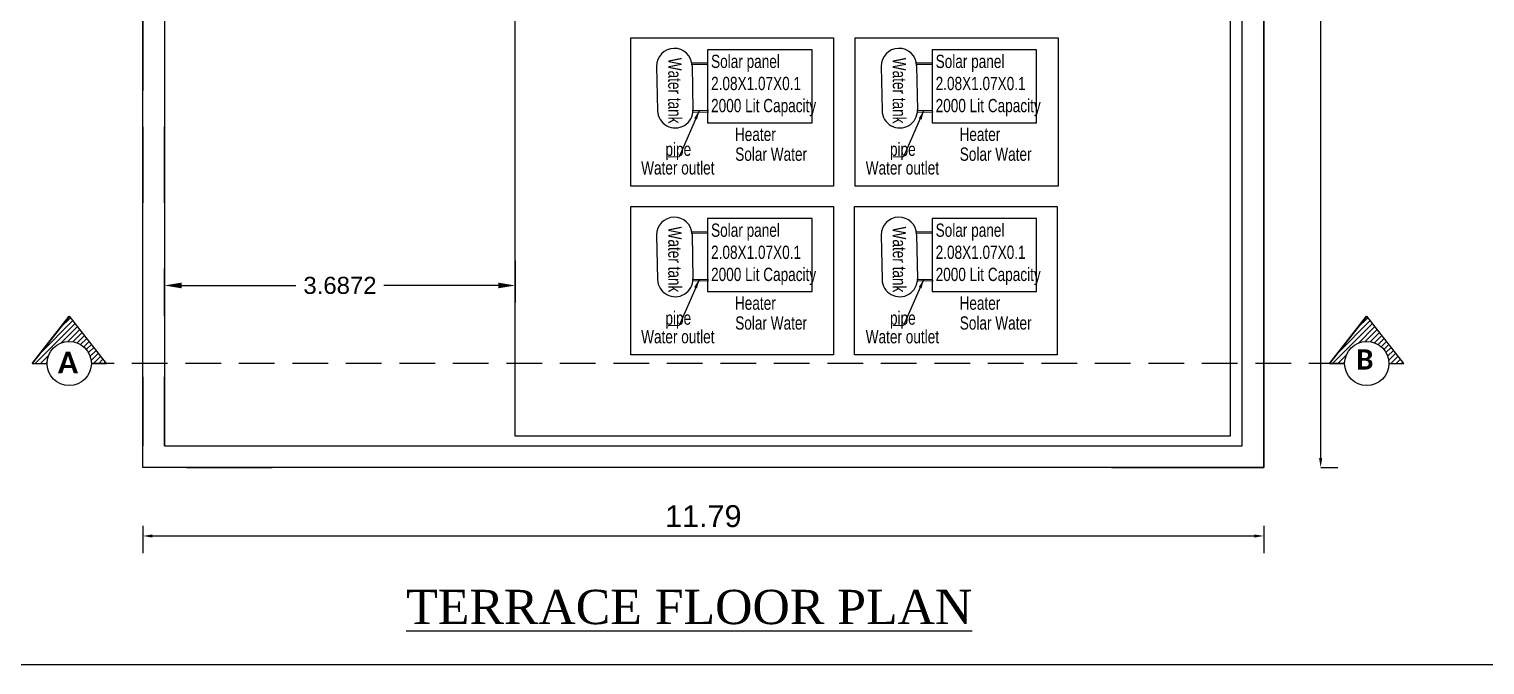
# Model space of a CAD drawing. Header units: metres. Extents: x 3104 to 3209, y 1082 to 1212.
# Drawn here: x 3177.91 to 3193.22, y 1137.66 to 1144.34 of the extents above; entities that cross this region are included whole.
import ezdxf

# ---------------------------------------------------------------- set-up
doc = ezdxf.new("R2010")
doc.units = ezdxf.units.M
for name, pattern in [('CONTINULUS', [0]), ('DASHED', [0.75, 0.5, -0.25]), ('HIDDEN', [0.375, 0.25, -0.125])]:
    doc.linetypes.add(name, pattern=pattern)
doc.layers.get('Defpoints').update_dxf_attribs({"lineweight": 0})
for name, color, linetype in [('BLK_1_FLR_5_ROOF_AREA', 54, 'Continuous'), ('BLK_1_TERRACESERVICE_UTILITYDISTANCE', 1, 'Continuous'), ('SOLAR_PANEL', 3, 'Continuous')]:
    doc.layers.add(name, color=color, linetype=linetype)
doc.styles.add('ANAND', font='times.ttf')
doc.styles.add('FOOTING', font='swisscl.ttf')
doc.styles.add('MtXpl_Calibri', font='calibrib.ttf')
doc.styles.get("Standard").update_dxf_attribs({"font": 'arial.ttf'})
doc.dimstyles.get("Standard").update_dxf_attribs({"dimtxt": 0.18, "dimasz": 0.18, "dimexe": 0.18, "dimexo": 0.0625, "dimgap": 0.09, "dimtad": 0, "dimtih": 1, "dimtoh": 1, "dimdec": 4, "dimzin": 0, "dimdsep": 46, "dimtxsty": 'Standard', "dimcen": 0.09, "dimadec": 0, "dimazin": 0, "dimtfac": 1, "dimtdec": 4, "dimtofl": 0, "dimtmove": 0, "dimatfit": 3, "dimfxl": 0, "dimtolj": 1, "dimtzin": 0, "dimarcsym": 0})
doc.dimstyles.new('V1', dxfattribs={"dimtxt": 0.23, "dimasz": 0.1, "dimexe": 0.18, "dimexo": 0.0625, "dimgap": 0.09, "dimtad": 1, "dimzin": 0, "dimdsep": 46, "dimtxsty": 'Standard', "dimcen": 0.09, "dimadec": 0, "dimazin": 0, "dimtfac": 1, "dimtix": 1, "dimtofl": 0, "dimtmove": 2, "dimatfit": 0, "dimfxl": 0, "dimtolj": 1, "dimtzin": 0, "dimarcsym": 0})
pattern_1 = [(225, (9093.267846, 6317.96534), (0.02783596555, -0.02783596555), [])]
pattern_2 = [(225, (9106.90807, 6317.96534), (0.02783596555, -0.02783596555), [])]

# ---------------------------------------------------------------- blocks, each defined once
blk = doc.blocks.new('*D63')
at = {"color": 0, "lineweight": -2}
for p, q in [((3191.494, 1154.289), (3191.671, 1154.289)), ((3191.491, 1139.835), (3191.491, 1154.189)), ((3191.494, 1139.735), (3191.671, 1139.735))]:
    blk.add_line(p, q, dxfattribs=at)
at = {"color": 0}
for points in [[(3191.474, 1154.189), (3191.507, 1154.189), (3191.491, 1154.289)], [(3191.474, 1139.835), (3191.507, 1139.835), (3191.491, 1139.735)]]:
    blk.add_solid(points, dxfattribs=at)
at = {"layer": 'Defpoints', "color": 0}
for p in [(3191.431, 1154.289), (3191.491, 1154.289), (3191.431, 1139.735)]:
    blk.add_point(p, dxfattribs=at)
at = {"color": 0, "insert": (3191.283, 1147.012), "char_height": 0.23, "attachment_point": 5, "rotation": 90}
blk.add_mtext('\\A1;14.55', dxfattribs=at)
blk = doc.blocks.new('*D65')
at = {"color": 0, "lineweight": -2}
for p, q in [((3179.109, 1139.12), (3179.109, 1138.835)), ((3179.209, 1139.015), (3190.794, 1139.015)), ((3190.894, 1139.12), (3190.894, 1138.835))]:
    blk.add_line(p, q, dxfattribs=at)
at = {"color": 0}
for points in [[(3179.209, 1139.031), (3179.209, 1138.998), (3179.109, 1139.015)], [(3190.794, 1139.031), (3190.794, 1138.998), (3190.894, 1139.015)]]:
    blk.add_solid(points, dxfattribs=at)
at = {"layer": 'Defpoints', "color": 0}
for p in [(3179.109, 1139.183), (3190.894, 1139.183), (3190.894, 1139.015)]:
    blk.add_point(p, dxfattribs=at)
at = {"color": 0, "insert": (3185.001, 1139.222), "char_height": 0.23, "attachment_point": 5}
blk.add_mtext('\\A1;11.79', dxfattribs=at)
blk = doc.blocks.new('*D118')
at = {"color": 0, "lineweight": -2}
for p, q in [((3191.494, 1154.289), (3191.671, 1154.289)), ((3191.491, 1139.835), (3191.491, 1154.189)), ((3191.494, 1139.735), (3191.671, 1139.735))]:
    blk.add_line(p, q, dxfattribs=at)
at = {"color": 0}
for points in [[(3191.474, 1154.189), (3191.507, 1154.189), (3191.491, 1154.289)], [(3191.474, 1139.835), (3191.507, 1139.835), (3191.491, 1139.735)]]:
    blk.add_solid(points, dxfattribs=at)
at = {"layer": 'Defpoints', "color": 0}
for p in [(3191.431, 1154.289), (3191.491, 1154.289), (3191.431, 1139.735)]:
    blk.add_point(p, dxfattribs=at)
at = {"color": 0, "insert": (3191.283, 1147.012), "char_height": 0.23, "attachment_point": 5, "rotation": 90}
blk.add_mtext('\\A1;14.55', dxfattribs=at)
blk = doc.blocks.new('*D120')
at = {"color": 0, "lineweight": -2}
for p, q in [((3179.109, 1139.12), (3179.109, 1138.835)), ((3179.209, 1139.015), (3190.794, 1139.015)), ((3190.894, 1139.12), (3190.894, 1138.835))]:
    blk.add_line(p, q, dxfattribs=at)
at = {"color": 0}
for points in [[(3179.209, 1139.031), (3179.209, 1138.998), (3179.109, 1139.015)], [(3190.794, 1139.031), (3190.794, 1138.998), (3190.894, 1139.015)]]:
    blk.add_solid(points, dxfattribs=at)
at = {"layer": 'Defpoints', "color": 0}
for p in [(3179.109, 1139.183), (3190.894, 1139.183), (3190.894, 1139.015)]:
    blk.add_point(p, dxfattribs=at)
at = {"color": 0, "insert": (3185.001, 1139.222), "char_height": 0.23, "attachment_point": 5}
blk.add_mtext('\\A1;11.79', dxfattribs=at)
blk = doc.blocks.new('*D123')
at = {"layer": 'BLK_1_TERRACESERVICE_UTILITYDISTANCE', "color": 0, "lineweight": -2}
for p, q in [((3183.024, 1141.909), (3183.024, 1141.469)), ((3179.337, 1141.329), (3179.337, 1141.829)), ((3179.517, 1141.649), (3180.718, 1141.649)), ((3182.844, 1141.649), (3181.643, 1141.649))]:
    blk.add_line(p, q, dxfattribs=at)
at = {"layer": 'BLK_1_TERRACESERVICE_UTILITYDISTANCE', "color": 0}
for points in [[(3179.517, 1141.679), (3179.517, 1141.619), (3179.337, 1141.649)], [(3182.844, 1141.679), (3182.844, 1141.619), (3183.024, 1141.649)]]:
    blk.add_solid(points, dxfattribs=at)
at = {"layer": 'Defpoints', "color": 0}
for p in [(3183.024, 1141.972), (3179.337, 1141.649), (3179.337, 1141.266)]:
    blk.add_point(p, dxfattribs=at)
at = {"layer": 'BLK_1_TERRACESERVICE_UTILITYDISTANCE', "color": 0, "insert": (3181.181, 1141.649), "char_height": 0.18, "attachment_point": 5}
blk.add_mtext('\\A1;3.6872', dxfattribs=at)

msp = doc.modelspace()

# ---------------------------------------------------------------- hatches: boundary and pattern name
at = {"linetype": 'CONTINULUS'}
h = msp.add_hatch(dxfattribs=at)
h.set_pattern_fill('ANSI31', color=256, scale=0.314928, angle=180)
h.set_pattern_definition(pattern_1)
h.paths.add_polyline_path([(3177.94513, 1140.8282), (3178.10259, 1140.8282, -1), (3178.56715, 1140.8282), (3178.72462, 1140.8282), (3178.33581, 1141.32502)])
h = msp.add_hatch(dxfattribs=at)
h.set_pattern_fill('ANSI31', color=256, scale=0.314928, angle=180)
h.set_pattern_definition(pattern_1)
h.paths.add_polyline_path([(3177.94513, 1140.8282), (3178.10259, 1140.8282, -1), (3178.56715, 1140.8282), (3178.72462, 1140.8282), (3178.33581, 1141.32502)])
h = msp.add_hatch(dxfattribs=at)
h.set_pattern_fill('ANSI31', color=256, scale=0.314928, angle=180)
h.set_pattern_definition(pattern_2)
h.paths.add_polyline_path([(3191.58535, 1140.8282), (3191.74281, 1140.8282, -1), (3192.20737, 1140.8282), (3192.36484, 1140.8282), (3191.97603, 1141.32502)])
h = msp.add_hatch(dxfattribs=at)
h.set_pattern_fill('ANSI31', color=256, scale=0.314928, angle=180)
h.set_pattern_definition(pattern_2)
h.paths.add_polyline_path([(3191.58535, 1140.8282), (3191.74281, 1140.8282, -1), (3192.20737, 1140.8282), (3192.36484, 1140.8282), (3191.97603, 1141.32502)])

# ---------------------------------------------------------------- linework, layer by layer
for p, q in [((3179.1085, 1151.16526), (3179.1085, 1143.69766)), ((3179.1085, 1151.16526), (3179.1085, 1143.69766)), ((3190.8941, 1139.73526), (3190.8941, 1149.03166)), ((3190.8941, 1139.73526), (3190.8941, 1149.03166)), ((3184.51, 1143.95251), (3184.51967, 1143.4877)), ((3184.51, 1143.95251), (3184.51967, 1143.4877)), ((3185.04398, 1143.98973), (3184.87946, 1143.98631)), ((3185.04398, 1143.98973), (3184.87946, 1143.98631)), ((3185.0443, 1143.97424), (3184.88132, 1143.97085)), ((3185.0443, 1143.97424), (3184.88132, 1143.97085)), ((3184.88184, 1143.96024), (3184.89151, 1143.49544)), ((3184.88184, 1143.96024), (3184.89151, 1143.49544)), ((3186.87075, 1143.95251), (3186.88042, 1143.4877)), ((3186.87075, 1143.95251), (3186.88042, 1143.4877)), ((3187.40473, 1143.98973), (3187.2402, 1143.98631)), ((3187.40473, 1143.98973), (3187.2402, 1143.98631)), ((3187.40505, 1143.97424), (3187.24207, 1143.97085)), ((3187.40505, 1143.97424), (3187.24207, 1143.97085)), ((3187.24259, 1143.96024), (3187.25226, 1143.49544)), ((3187.24259, 1143.96024), (3187.25226, 1143.49544)), ((3185.05474, 1143.47272), (3184.89021, 1143.4693)), ((3185.05474, 1143.47272), (3184.89021, 1143.4693)), ((3185.05441, 1143.48821), (3184.89143, 1143.48482)), ((3185.05441, 1143.48821), (3184.89143, 1143.48482)), ((3187.41548, 1143.47272), (3187.25096, 1143.4693)), ((3187.41548, 1143.47272), (3187.25096, 1143.4693)), ((3187.41516, 1143.48821), (3187.25218, 1143.48482)), ((3187.41516, 1143.48821), (3187.25218, 1143.48482)), ((3179.1085, 1143.31666), (3179.1085, 1142.51656)), ((3179.1085, 1143.31666), (3179.1085, 1142.51656)), ((3179.3371, 1142.51656), (3179.3371, 1143.31666)), ((3179.3371, 1142.51656), (3179.3371, 1143.31666)), ((3190.6655, 1142.09746), (3190.6655, 1143.27856)), ((3190.6655, 1142.09746), (3190.6655, 1143.27856)), ((3190.8941, 1142.09746), (3190.8941, 1143.27856)), ((3190.8941, 1142.09746), (3190.8941, 1143.27856)), ((3185.04398, 1142.21461), (3184.87946, 1142.21118)), ((3185.04398, 1142.21461), (3184.87946, 1142.21118)), ((3185.0443, 1142.19911), (3184.88132, 1142.19572)), ((3185.0443, 1142.19911), (3184.88132, 1142.19572)), ((3184.88184, 1142.18512), (3184.89151, 1141.72032)), ((3184.88184, 1142.18512), (3184.89151, 1141.72032)), ((3187.40473, 1142.21461), (3187.2402, 1142.21118)), ((3187.40473, 1142.21461), (3187.2402, 1142.21118)), ((3187.40505, 1142.19911), (3187.24207, 1142.19572)), ((3187.40505, 1142.19911), (3187.24207, 1142.19572)), ((3187.24259, 1142.18512), (3187.25226, 1141.72032)), ((3187.24259, 1142.18512), (3187.25226, 1141.72032)), ((3184.51, 1142.17738), (3184.51967, 1141.71258)), ((3184.51, 1142.17738), (3184.51967, 1141.71258)), ((3186.87075, 1142.17738), (3186.88042, 1141.71258)), ((3186.87075, 1142.17738), (3186.88042, 1141.71258)), ((3185.05474, 1141.6976), (3184.89021, 1141.69417)), ((3185.05474, 1141.6976), (3184.89021, 1141.69417)), ((3185.05441, 1141.71309), (3184.89143, 1141.7097)), ((3185.05441, 1141.71309), (3184.89143, 1141.7097)), ((3187.41548, 1141.6976), (3187.25096, 1141.69417)), ((3187.41548, 1141.6976), (3187.25096, 1141.69417)), ((3187.41516, 1141.71309), (3187.25218, 1141.7097)), ((3187.41516, 1141.71309), (3187.25218, 1141.7097)), ((3179.1085, 1140.68776), (3179.1085, 1139.96386)), ((3179.1085, 1140.68776), (3179.1085, 1139.96386)), ((3179.3371, 1139.96386), (3179.3371, 1140.68776)), ((3179.3371, 1139.96386), (3179.3371, 1140.68776)), ((3190.6655, 1139.96386), (3190.6655, 1140.26866)), ((3190.6655, 1139.96386), (3190.6655, 1140.26866)), ((3190.8941, 1139.96386), (3190.8941, 1140.26866)), ((3190.8941, 1139.96386), (3190.8941, 1140.26866)), ((3189.29358, 1139.96386), (3190.6655, 1139.96386)), ((3189.29358, 1139.96386), (3190.6655, 1139.96386)), ((3179.5657, 1139.73526), (3180.46708, 1139.73526)), ((3179.5657, 1139.73526), (3180.46708, 1139.73526)), ((3189.29358, 1139.73526), (3190.8941, 1139.73526)), ((3189.29358, 1139.73526), (3190.8941, 1139.73526))]:
    msp.add_line(p, q)
for p, q in [((3177.94513, 1140.8282), (3178.33393, 1141.32502, -2.505)), ((3177.94513, 1140.8282), (3178.33393, 1141.32502, -2.505)), ((3178.72462, 1140.8282), (3178.33581, 1141.32502, -2.505)), ((3178.72462, 1140.8282), (3178.33581, 1141.32502, -2.505)), ((3191.58535, 1140.8282), (3191.97416, 1141.32502, -2.505)), ((3191.58535, 1140.8282), (3191.97416, 1141.32502, -2.505))]:
    msp.add_line(p, q, dxfattribs=at)
at = {"linetype": 'CONTINULUS', "extrusion": (1.45082e-11, -1.91413e-06, 1)}
msp.add_line((3192.3397, 1140.86033, 2.343), (3191.97603, 1141.32502), dxfattribs=at)
msp.add_line((3192.3397, 1140.86033, 2.343), (3191.97603, 1141.32502), dxfattribs=at)
at = {"linetype": 'DASHED', "ltscale": 0.75}
msp.add_line((3191.74281, 1140.8282), (3178.56715, 1140.8282), dxfattribs=at)
msp.add_line((3191.74281, 1140.8282), (3178.56715, 1140.8282), dxfattribs=at)
at = {"elevation": 0.00001}
msp.add_lwpolyline([(3194.87616, 1180.92988), (3194.87616, 1137.65933), (3103.88993, 1137.65933), (3103.88993, 1212.00905), (3194.87616, 1212.00905), (3194.87616, 1191.54182)], dxfattribs=at)
for points in [[(3179.1085, 1154.28946), (3190.8941, 1154.28946), (3190.8941, 1139.73526), (3179.1085, 1139.73526)], [(3184.23787, 1144.2537), (3186.36901, 1144.2537), (3186.36901, 1142.69338), (3184.23787, 1142.69338)], [(3184.23787, 1144.2537), (3186.36901, 1144.2537), (3186.36901, 1142.69338), (3184.23787, 1142.69338)], [(3186.59861, 1144.2537), (3188.72976, 1144.2537), (3188.72976, 1142.69338), (3186.59861, 1142.69338)], [(3186.59861, 1144.2537), (3188.72976, 1144.2537), (3188.72976, 1142.69338), (3186.59861, 1142.69338)], [(3185.0443, 1143.36061), (3186.14435, 1143.36061), (3186.14435, 1144.1275), (3185.0443, 1144.1275)], [(3185.0443, 1143.36061), (3186.14435, 1143.36061), (3186.14435, 1144.1275), (3185.0443, 1144.1275)], [(3187.40505, 1143.36061), (3188.5051, 1143.36061), (3188.5051, 1144.1275), (3187.40505, 1144.1275)], [(3187.40505, 1143.36061), (3188.5051, 1143.36061), (3188.5051, 1144.1275), (3187.40505, 1144.1275)], [(3184.23787, 1142.47858), (3186.36901, 1142.47858), (3186.36901, 1140.91825), (3184.23787, 1140.91825)], [(3184.23787, 1142.47858), (3186.36901, 1142.47858), (3186.36901, 1140.91825), (3184.23787, 1140.91825)], [(3185.0443, 1141.58548), (3186.14435, 1141.58548), (3186.14435, 1142.35237), (3185.0443, 1142.35237)], [(3185.0443, 1141.58548), (3186.14435, 1141.58548), (3186.14435, 1142.35237), (3185.0443, 1142.35237)], [(3186.59131, 1142.47858), (3188.72245, 1142.47858), (3188.72245, 1140.91825), (3186.59131, 1140.91825)], [(3186.59131, 1142.47858), (3188.72245, 1142.47858), (3188.72245, 1140.91825), (3186.59131, 1140.91825)], [(3187.40505, 1141.58548), (3188.5051, 1141.58548), (3188.5051, 1142.35237), (3187.40505, 1142.35237)], [(3187.40505, 1141.58548), (3188.5051, 1141.58548), (3188.5051, 1142.35237), (3187.40505, 1142.35237)]]:
    msp.add_lwpolyline(points, close=True)
msp.add_lwpolyline([(3179.3371, 1145.96386), (3179.3371, 1139.96386), (3190.6655, 1139.96386), (3190.6655, 1154.06086), (3183.0328, 1154.06086), (3183.0328, 1151.57526)])
msp.add_lwpolyline([(3179.3371, 1145.96386), (3179.3371, 1139.96386), (3190.6655, 1139.96386), (3190.6655, 1154.06086), (3183.0328, 1154.06086), (3183.0328, 1151.57526)])
at = {"linetype": 'HIDDEN'}
msp.add_lwpolyline([(3190.8941, 1139.96386), (3190.8941, 1145.41216)], dxfattribs=at)
msp.add_lwpolyline([(3190.8941, 1139.96386), (3190.8941, 1145.41216)], dxfattribs=at)
at = {"linetype": 'CONTINULUS'}
for points in [[(3178.56715, 1140.8282), (3178.72462, 1140.8282), (3178.33581, 1141.32502), (3177.94513, 1140.8282), (3178.10259, 1140.8282, -0.41421356)], [(3178.56715, 1140.8282), (3178.72462, 1140.8282), (3178.33581, 1141.32502), (3177.94513, 1140.8282), (3178.10259, 1140.8282, -0.41421356)], [(3192.20737, 1140.8282), (3192.36484, 1140.8282), (3191.97603, 1141.32502), (3191.58535, 1140.8282), (3191.74281, 1140.8282, -0.41421356)], [(3192.20737, 1140.8282), (3192.36484, 1140.8282), (3191.97603, 1141.32502), (3191.58535, 1140.8282), (3191.74281, 1140.8282, -0.41421356)]]:
    msp.add_lwpolyline(points, format="xyb", dxfattribs=at)
for centre in [(3178.33487, 1140.8282), (3178.33487, 1140.8282), (3191.97509, 1140.8282), (3191.97509, 1140.8282)]:
    msp.add_circle(centre, 0.23228, dxfattribs=at)
for centre, start, end in [((3184.69592, 1143.95637), 1.191947, 181.191947), ((3184.69592, 1143.95637), 1.191947, 181.191947), ((3184.69592, 1143.95637), 1.191947, 181.191947), ((3184.69592, 1143.95637), 1.191947, 181.191947), ((3184.69592, 1143.95637), 1.191947, 181.191947), ((3184.69592, 1143.95637), 1.191947, 181.191947), ((3187.05667, 1143.95637), 1.191947, 181.191947), ((3187.05667, 1143.95637), 1.191947, 181.191947), ((3187.05667, 1143.95637), 1.191947, 181.191947), ((3187.05667, 1143.95637), 1.191947, 181.191947), ((3187.05667, 1143.95637), 1.191947, 181.191947), ((3187.05667, 1143.95637), 1.191947, 181.191947), ((3184.70559, 1143.49157), 181.191947, 1.191947), ((3184.70559, 1143.49157), 181.191947, 1.191947), ((3187.06634, 1143.49157), 181.191947, 1.191947), ((3187.06634, 1143.49157), 181.191947, 1.191947), ((3184.69592, 1142.18125), 1.191947, 181.191947), ((3184.69592, 1142.18125), 1.191947, 181.191947), ((3184.69592, 1142.18125), 1.191947, 181.191947), ((3184.69592, 1142.18125), 1.191947, 181.191947), ((3184.69592, 1142.18125), 1.191947, 181.191947), ((3184.69592, 1142.18125), 1.191947, 181.191947), ((3187.05667, 1142.18125), 1.191947, 181.191947), ((3187.05667, 1142.18125), 1.191947, 181.191947), ((3187.05667, 1142.18125), 1.191947, 181.191947), ((3187.05667, 1142.18125), 1.191947, 181.191947), ((3187.05667, 1142.18125), 1.191947, 181.191947), ((3187.05667, 1142.18125), 1.191947, 181.191947), ((3184.70559, 1141.71645), 181.191947, 1.191947), ((3184.70559, 1141.71645), 181.191947, 1.191947), ((3187.06634, 1141.71645), 181.191947, 1.191947), ((3187.06634, 1141.71645), 181.191947, 1.191947)]:
    msp.add_arc(centre, 0.18596, start, end)
at = {"layer": 'BLK_1_FLR_5_ROOF_AREA'}
msp.add_lwpolyline([(3179.1085, 1154.28946), (3190.8941, 1154.28946), (3190.8941, 1139.73526), (3179.1085, 1139.73526)], close=True, dxfattribs=at)
at = {"layer": 'SOLAR_PANEL', "color": 3}
msp.add_lwpolyline([(3183.02432, 1149.63865), (3190.53912, 1149.63865), (3190.53912, 1140.06276), (3183.02432, 1140.06276)], close=True, dxfattribs=at)

# ---------------------------------------------------------------- texts
at = {"style": 'FOOTING'}
for p in [(3184.63215, 1144.04348), (3184.63215, 1144.04348), (3186.9929, 1144.04348), (3186.9929, 1144.04348), (3184.63215, 1142.26835), (3184.63215, 1142.26835), (3186.9929, 1142.26835), (3186.9929, 1142.26835)]:
    msp.add_text('Water tank', height=0.139471, rotation=270, dxfattribs=at).set_placement(p)
for s, height, style, p in [('  Heater', 0.139471, 'FOOTING', (3185.25379, 1143.16878)), ('  Heater', 0.139471, 'FOOTING', (3185.25379, 1143.16878)), ('  Heater', 0.139471, 'FOOTING', (3187.61454, 1143.16878)), ('  Heater', 0.139471, 'FOOTING', (3187.61454, 1143.16878)), ('pipe', 0.139471, 'FOOTING', (3184.60253, 1143.01169)), ('pipe', 0.139471, 'FOOTING', (3184.60253, 1143.01169)), ('Solar Water', 0.1394708, 'FOOTING', (3185.33612, 1142.96004)), ('Solar Water', 0.1394708, 'FOOTING', (3185.33612, 1142.96004)), ('pipe', 0.139471, 'FOOTING', (3186.96328, 1143.01169)), ('pipe', 0.139471, 'FOOTING', (3186.96328, 1143.01169)), ('Solar Water', 0.1394708, 'FOOTING', (3187.69687, 1142.96004)), ('Solar Water', 0.1394708, 'FOOTING', (3187.69687, 1142.96004)), ('Water outlet', 0.1394708, 'FOOTING', (3184.34743, 1142.81583)), ('Water outlet', 0.1394708, 'FOOTING', (3184.34743, 1142.81583)), ('Water outlet', 0.1394708, 'FOOTING', (3186.70818, 1142.81583)), ('Water outlet', 0.1394708, 'FOOTING', (3186.70818, 1142.81583)), ('  Heater', 0.139471, 'FOOTING', (3185.25379, 1141.39366)), ('  Heater', 0.139471, 'FOOTING', (3185.25379, 1141.39366)), ('  Heater', 0.139471, 'FOOTING', (3187.61454, 1141.39366)), ('  Heater', 0.139471, 'FOOTING', (3187.61454, 1141.39366)), ('pipe', 0.139471, 'FOOTING', (3184.60253, 1141.23657)), ('pipe', 0.139471, 'FOOTING', (3184.60253, 1141.23657)), ('Solar Water', 0.1394708, 'FOOTING', (3185.33612, 1141.18492)), ('Solar Water', 0.1394708, 'FOOTING', (3185.33612, 1141.18492)), ('pipe', 0.139471, 'FOOTING', (3186.96328, 1141.23657)), ('pipe', 0.139471, 'FOOTING', (3186.96328, 1141.23657)), ('Solar Water', 0.1394708, 'FOOTING', (3187.69687, 1141.18492)), ('Solar Water', 0.1394708, 'FOOTING', (3187.69687, 1141.18492)), ('Water outlet', 0.1394708, 'FOOTING', (3184.34743, 1141.04071)), ('Water outlet', 0.1394708, 'FOOTING', (3184.34743, 1141.04071)), ('Water outlet', 0.1394708, 'FOOTING', (3186.70818, 1141.04071)), ('Water outlet', 0.1394708, 'FOOTING', (3186.70818, 1141.04071)), ('A', 0.22675, 'MtXpl_Calibri', (3178.21529, 1140.72605, 0.2558)), ('A', 0.22675, 'MtXpl_Calibri', (3178.21529, 1140.72605, 0.2558)), ('%%UTERRACE FLOOR PLAN', 0.36, 'ANAND', (3181.87739, 1138.08866)), ('%%UTERRACE FLOOR PLAN', 0.36, 'ANAND', (3181.87739, 1138.08866))]:
    msp.add_text(s, height=height, dxfattribs=dict(style=style)).set_placement(p)
at = {"extrusion": (1.45082e-11, -1.91413e-06, 1), "style": 'MtXpl_Calibri'}
msp.add_text('B', height=0.21208, rotation=0.000869, dxfattribs=at).set_placement((3191.86331, 1140.76478, 2.58008))
msp.add_text('B', height=0.21208, rotation=0.000869, dxfattribs=at).set_placement((3191.86331, 1140.76478, 2.58008))
at = {"char_height": 0.1394708, "attachment_point": 7, "style": 'FOOTING'}
for insert in [(3185.08233, 1143.42881), (3185.08233, 1143.42881), (3187.44308, 1143.42881), (3187.44308, 1143.42881), (3185.08233, 1141.65368), (3185.08233, 1141.65368), (3187.44308, 1141.65368), (3187.44308, 1141.65368)]:
    msp.add_mtext('Solar panel\\P2.08X1.07X0.1\\P2000 Lit Capacity', dxfattribs=dict(at, insert=insert))

# ---------------------------------------------------------------- dimensions: what is measured, and where the dimension line sits
for p1, p2, distance, picture, middle in [((3191.43118, 1139.73526), (3191.43118, 1154.28946), -0.0594, '*D63', (3191.28314, 1147.01236)), ((3191.43118, 1139.73526), (3191.43118, 1154.28946), -0.0594, '*D118', (3191.28314, 1147.01236)), ((3179.1085, 1139.18299), (3190.8941, 1139.18299), -0.16843, '*D65', (3185.0013, 1139.22199)), ((3179.1085, 1139.18299), (3190.8941, 1139.18299), -0.16843, '*D120', (3185.0013, 1139.22199))]:
    dim = msp.add_aligned_dim(p1=p1, p2=p2, distance=distance, dimstyle='V1')
    dim.commit()
    dim.dimension.update_dxf_attribs({"geometry": picture, "text_midpoint": middle})
at = {"layer": 'BLK_1_TERRACESERVICE_UTILITYDISTANCE', "color": 3}
dim = msp.add_linear_dim(base=(3179.3371, 1141.64898), p1=(3183.02432, 1141.97172), p2=(3179.3371, 1141.2664), dimstyle='Standard', override={"dimscale": 1}, dxfattribs=at)
dim.commit()
dim.dimension.update_dxf_attribs({"geometry": '*D123', "text_midpoint": (3181.18071, 1141.64898)})

# ---------------------------------------------------------------- leaders
for points in [[(3184.95956, 1143.49205), (3184.74537, 1143.00185), (3184.63135, 1142.99804)], [(3184.95956, 1143.49205), (3184.74537, 1143.00185), (3184.63135, 1142.99804)], [(3187.32031, 1143.49205), (3187.10612, 1143.00185), (3186.9921, 1142.99804)], [(3187.32031, 1143.49205), (3187.10612, 1143.00185), (3186.9921, 1142.99804)], [(3184.95956, 1141.71692), (3184.74537, 1141.22672), (3184.63135, 1141.22291)], [(3184.95956, 1141.71692), (3184.74537, 1141.22672), (3184.63135, 1141.22291)], [(3187.32031, 1141.71692), (3187.10612, 1141.22672), (3186.9921, 1141.22291)], [(3187.32031, 1141.71692), (3187.10612, 1141.22672), (3186.9921, 1141.22291)]]:
    msp.add_leader(points, dimstyle='V1')

doc.saveas('drawing.dxf')
